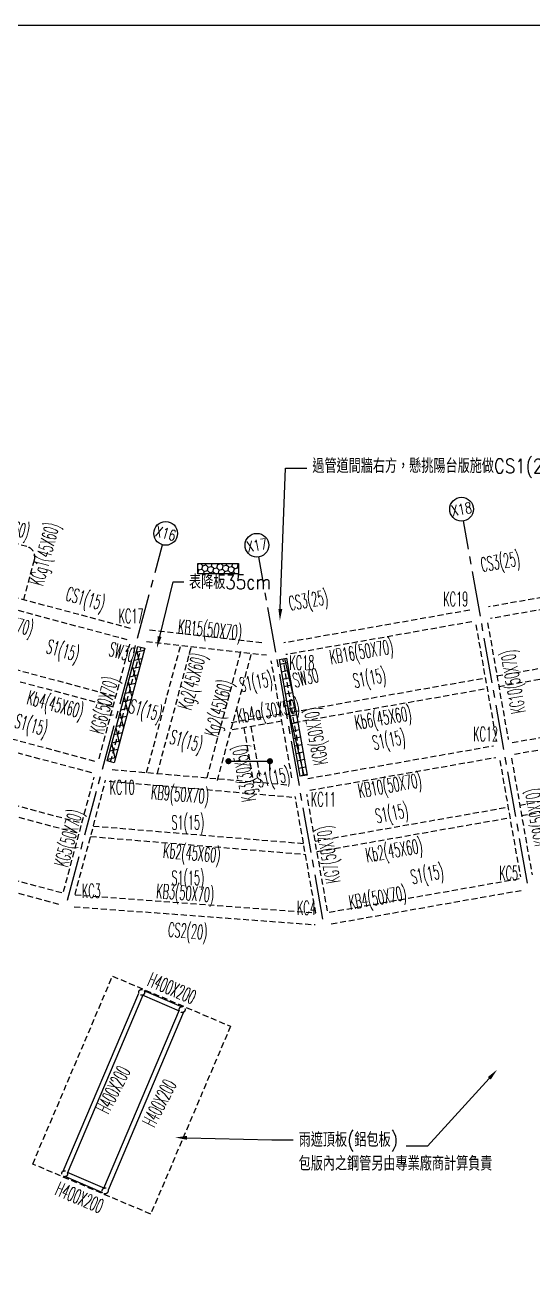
# Model space of a CAD drawing. Header units: centimetres. Extents: x -47768 to 194820, y -149527 to 141949.
# Drawn here: x 69829 to 71968, y -17353 to -12071 of the extents above; entities that cross this region are included whole.
import ezdxf
from ezdxf import colors
from ezdxf.entities.mleader import LeaderData, LeaderLine
from ezdxf.enums import TextEntityAlignment as Align
from ezdxf.math import Vec2, Vec3

# ---------------------------------------------------------------- set-up
doc = ezdxf.new("R2010")
doc.units = ezdxf.units.CM
doc.linetypes.add('CENTER2', pattern=[28.575, 19.05, -3.175, 3.175, -3.175])
doc.linetypes.add('HIDDEN', pattern=[0.375, 0.25, -0.125])
doc.layers.get('0').update_dxf_attribs({"color": 8})
for name, color, linetype in [('0S-B', 6, 'HIDDEN'), ('0S-colhead', 8, 'HIDDEN'), ('0S-GRID', 8, 'Continuous'), ('0S-J', 3, 'HIDDEN'), ('0S-Shear wall', 7, 'Continuous'), ('1S-BN', 7, 'Continuous'), ('1S-CN', 2, 'Continuous'), ('1S-JN', 3, 'Continuous'), ('1S-SN', 4, 'Continuous'), ('1S-SWN', 7, 'Continuous'), ('1S-TEXT', 7, 'Continuous'), ('SB', 6, 'Continuous')]:
    doc.layers.add(name, color=color, linetype=linetype)
doc.layers.add('0S-繪圖區', color=171, linetype='Continuous', plot=False)
doc.styles.add('ae', font='romans.shx', dxfattribs={"bigfont": 'chineset.shx'})
doc.styles.add('CHINA', font='romans.shx', dxfattribs={"width": 0.85, "bigfont": 'chineset.shx'})
doc.styles.add('ROMAND', font='romand')
doc.styles.add('txt', font='romans.shx', dxfattribs={"height": 0.2, "bigfont": 'chineset.shx'})

# ---------------------------------------------------------------- blocks, each defined once
blk = doc.blocks.new('*U148')
at = {"color": 0, "ltscale": 100}
blk.add_lwpolyline([(-36.3, 27), (36.3, 27), (36.3, -27), (-36.3, -27)], close=True, dxfattribs=at)
blk = doc.blocks.new('XLINE')
blk.add_circle((0, 0), 50)
at = {"style": 'ROMAND', "width": 0.74997, "flags": 8}
blk.add_attdef('X-LINE', text='', height=50, dxfattribs=at).set_placement((0, 0), align=Align.MIDDLE)
blk = doc.blocks.new('柱位編號')
at = {"color": 0, "linetype": 'CENTER2', "ltscale": 10}
for p, q in [((142652.9, 35467.4), (142383.7, 36993.9)), ((140714.9, 35395.6), (141116.1, 36892.8)), ((141791.2, 35315.5), (141522, 36841.9))]:
    blk.add_line(p, q, dxfattribs=at)
at = {"color": 0}
ref = blk.add_blockref('XLINE', (142375.1, 37043.1), dxfattribs=dict(at, rotation=9.999999999999945))
ref.add_attrib('X-LINE', 'X18', dxfattribs={"height": 45, "rotation": 10, "style": 'ROMAND', "width": 0.74997}).set_placement((142375.1, 37043.1), align=Align.MIDDLE)
ref = blk.add_blockref('XLINE', (141129, 36941.1), dxfattribs=dict(at, rotation=344.9999999999999))
ref.add_attrib('X-LINE', 'X16', dxfattribs={"height": 45, "rotation": 345, "style": 'ROMAND', "width": 0.74997}).set_placement((141129, 36941.1), align=Align.MIDDLE)
ref = blk.add_blockref('XLINE', (141513.3, 36891.1), dxfattribs=dict(at, rotation=9.999999999999945))
ref.add_attrib('X-LINE', 'X17', dxfattribs={"height": 45, "rotation": 10, "style": 'ROMAND', "width": 0.74997}).set_placement((141513.3, 36891.1), align=Align.MIDDLE)

msp = doc.modelspace()

# ---------------------------------------------------------------- hatches: boundary and pattern name
at = {"layer": '0S-Shear wall', "ltscale": 100}
h = msp.add_hatch(dxfattribs=at)
h.set_pattern_fill('ANSI37', color=256, scale=10, angle=328)
h.set_pattern_definition([(13, (63858.17, -31122.83), (-7.142196, 30.93625), []), (103, (63858.17, -31122.83), (-30.93625, -7.142196), [])])
h.paths.add_polyline_path([(70304.0048, -14688.3444), (70332.9828, -14696.1085), (70203.5733, -15179.0714), (70174.5954, -15171.3068)])
h = msp.add_hatch(dxfattribs=at)
h.set_pattern_fill('ANSI37', color=256, scale=10, angle=328)
h.set_pattern_definition([(13, (64584.016, -31179.402), (-7.142196, 30.93625), []), (103, (64584.016, -31179.402), (-30.93625, -7.142196), [])])
edge = h.paths.add_edge_path()
edge.add_line((70929.9858, -14738.0299), (71016.8099, -15230.4337))
edge.add_line((71016.8099, -15230.4337), (70987.2654, -15235.6432))
edge.add_line((70987.2654, -15235.6432), (70900.4414, -14743.2398))
edge.add_line((70900.4414, -14743.2398), (70929.9855, -14738.0299))
at = {"layer": '1S-TEXT', "ltscale": 100}
h = msp.add_hatch(dxfattribs=at)
h.set_pattern_fill('HONEY', color=256, scale=111.0667, angle=16)
h.set_pattern_definition([(16, (-75090.051, -123911.287), (16.7042039, 17.2977094), [13.8833375, -27.766675]), (136, (-75090.051, -123911.287), (-23.3323577, 5.8174102), [13.8833375, -27.766675]), (76, (-75090.051, -123911.287), (-6.62815385, 23.1151196), [-27.766675, 13.8833375])])
h.paths.add_polyline_path([(70556.955, -14339.7609), (70727.6906, -14339.7609), (70727.6906, -14382.6397), (70556.955, -14382.6397)])

# ---------------------------------------------------------------- linework, layer by layer
at = {"layer": '0S-B', "ltscale": 100}
for p, q in [((70272.5317, -14612.6177), (69504.6207, -14406.8566)), ((72563.3276, -14384.0249), (71780.4055, -14522.0752)), ((70259.5908, -14660.914), (69491.6798, -14455.1529)), ((72572.01, -14433.2653), (71789.0879, -14571.3156)), ((71701.6208, -14535.967), (70918.6987, -14674.0173)), ((70353.6881, -14618.8344), (70837.3093, -14673.1371)), ((71710.3032, -14585.2074), (70927.3811, -14723.2577)), ((71727.6801, -14597.3748), (71814.5042, -15089.7787)), ((71776.9205, -14588.6924), (71863.7446, -15081.0963)), ((70140.7879, -15162.2481), (70270.1974, -14679.2852)), ((70340.6002, -14667.679), (70846.3603, -14724.4675)), ((70189.0842, -15175.1891), (70318.4937, -14692.2261)), ((70952.7974, -15241.7208), (70865.9733, -14749.317)), ((71002.0378, -15233.0384), (70915.2137, -14740.6346)), ((70122.4167, -15172.8547), (69354.5057, -14967.0936)), ((71881.1214, -15093.2637), (72664.0436, -14955.2134)), ((70109.4757, -15221.151), (69341.5647, -15015.3899)), ((71889.8038, -15142.5041), (72672.726, -15004.4538)), ((71019.4146, -15245.2058), (71802.3368, -15107.1555)), ((71028.097, -15294.4462), (71811.0192, -15156.3959)), ((71877.6364, -15159.8809), (71964.2478, -15651.0784)), ((70196.0097, -15207.2982), (70942.9295, -15272.1388)), ((71828.396, -15168.5633), (71915.0074, -15659.7608)), ((69990.9899, -15721.3018), (70120.0824, -15239.5222)), ((70039.2862, -15734.2428), (70168.3786, -15252.4631)), ((70182.8675, -15256.3454), (70951.9288, -15323.1081)), ((71102.541, -15803.0205), (71015.9296, -15311.823)), ((71053.3006, -15811.703), (70966.6892, -15320.5055)), ((69198.5028, -15515.4001), (69983.3659, -15725.7036)), ((69185.5619, -15563.6964), (69970.4249, -15773.9999)), ((71109.7524, -15808.07), (71909.9579, -15666.9722)), ((70040.0524, -15735.3221), (71054.0615, -15810.8617)), ((71118.4348, -15857.3104), (71918.6404, -15716.2126)), ((70036.3379, -15785.184), (71050.347, -15860.7236))]:
    msp.add_line(p, q, dxfattribs=at)
at = {"layer": '0S-colhead', "color": 4, "ltscale": 100}
msp.add_lwpolyline([(70197.2634, -16077.4285), (70694.1645, -16288.8274), (70358.2031, -17080.3042), (69861.1303, -16869.3097)], close=True, dxfattribs=at)
at = {"layer": '0S-colhead', "ltscale": 100}
for centre in [(70320.2286, -16146.0432), (70490.4633, -16218.4669), (69995.8582, -16910.2028), (70166.1517, -16982.4879)]:
    msp.add_circle(centre, 12.5, dxfattribs=at)
at = {"layer": '0S-J', "ltscale": 100}
for p, q in [((70340.6887, -15219.7902), (70484.3207, -14683.7481)), ((71816.4254, -14812.6674), (72628.8918, -14669.4076)), ((70386.217, -15223.7427), (70529.5474, -14688.8263)), ((70595.6657, -15241.9243), (70739.3322, -14705.6852)), ((70639.1328, -15253.5698), (70782.7992, -14717.3307)), ((71824.2395, -14856.9837), (72636.7059, -14713.724)), ((69747.7378, -14774.4852), (70211.3406, -14898.963)), ((69736.0686, -14817.9459), (70199.6713, -14942.4237)), ((70954.7186, -14964.6095), (71767.185, -14821.3498)), ((70962.5327, -15008.9259), (71774.9991, -14865.6661)), ((70905.5651, -14973.7848), (70690.8219, -15011.6498)), ((70910.7745, -15003.329), (70696.0314, -15041.194)), ((70750.2509, -15031.6337), (70791.7028, -15266.7191)), ((70779.7951, -15026.4242), (70821.247, -15261.5097)), ((69259.7828, -15262.6483), (70056.6716, -15476.174)), ((69271.4297, -15219.1816), (70068.3185, -15432.7073)), ((71912.3777, -15356.8404), (72724.8441, -15213.5806)), ((71920.1919, -15401.1567), (72732.6583, -15257.897)), ((71050.6593, -15508.7846), (71863.1257, -15365.5249)), ((71058.4734, -15553.1009), (71870.9398, -15409.8412)), ((70116.6775, -15445.2644), (71001.6631, -15518.8107)), ((70104.8418, -15489.4359), (71009.7436, -15564.6373))]:
    msp.add_line(p, q, dxfattribs=at)
msp.add_lwpolyline([(69823.3763, -14492.1985), (69868.6698, -14323.161, 0.414213562), (69836.85, -14268.0475), (69547.0701, -14190.4012)], format="xyb", dxfattribs=at)
at = {"layer": '0S-Shear wall', "ltscale": 100}
for points in [[(70304.0048, -14688.3444), (70332.9828, -14696.1085), (70203.5733, -15179.0714), (70174.5954, -15171.3068), (70304.0048, -14688.3444)], [(70929.9858, -14738.0299), (71016.8099, -15230.4337), (70987.2654, -15235.6432), (70900.4414, -14743.2398), (70929.9855, -14738.0299)]]:
    msp.add_lwpolyline(points, dxfattribs=at)
at = {"layer": '1S-SN', "color": 4, "linetype": 'Continuous'}
for p, q in [((70685.5419, -15172.1213), (70860.4092, -15172.1213)), ((70860.4092, -15212.1449), (70860.4092, -15166.0925))]:
    msp.add_line(p, q, dxfattribs=at)
at = {"layer": '1S-SN', "color": 4, "linetype": 'Continuous', "const_width": 13.5}
for points in [[(70680.2878, -15169.1649, -0.584755303), (70690.796, -15169.1649, -1.710117025), (70680.2878, -15169.1649, -0.557367557)], [(70855.1551, -15169.1649, -0.584755303), (70865.6633, -15169.1649, -1.710117025), (70855.1551, -15169.1649, -0.557367557)]]:
    msp.add_lwpolyline(points, format="xyb", dxfattribs=at)
at = {"layer": '1S-TEXT', "ltscale": 100}
msp.add_lwpolyline([(70556.955, -14339.7609), (70727.6906, -14339.7609), (70727.6906, -14382.6397), (70556.955, -14382.6397)], close=True, dxfattribs=at)
at = {"layer": 'SB', "ltscale": 100}
for p, q in [((69989.5853, -16899.3983), (70308.0931, -16149.0397)), ((70007.9954, -16907.2129), (70326.5032, -16156.8543)), ((70479.6522, -16224.7415), (70322.9776, -16158.2372)), ((70487.4668, -16206.3314), (70330.7922, -16139.8271)), ((70478.3277, -16221.4634), (70159.8787, -16971.6835)), ((70496.7378, -16229.278), (70178.2888, -16979.4981)), ((69998.8547, -16922.3383), (70155.3406, -16988.7625)), ((70006.6693, -16903.9282), (70163.1552, -16970.3524))]:
    msp.add_line(p, q, dxfattribs=at)

# ---------------------------------------------------------------- block references
at = {"layer": '0S-GRID'}
msp.add_blockref('柱位編號', (-70707.8413, -51153.5003), dxfattribs=at)
at = {"layer": '0S-繪圖區', "color": 11, "ltscale": 100, "xscale": 150, "yscale": 150, "zscale": 150}
msp.add_blockref('*U148', (71055.4348, -16120.8903), dxfattribs=at)

# ---------------------------------------------------------------- texts
at = {"layer": '1S-BN', "style": 'txt', "width": 0.5}
for s, rotation, p in [('KB14(50X70)', 344.9999966, (69731.3292, -14585.682)), ('KB15(50X70)', 354.2335457, (70607.7128, -14622.3704)), ('KB16(50X70)', 10.0000308, (71246.2271, -14715.238)), ('KG10(50X70)', 100, (71888.1255, -14836.8965)), ('KG6(50X70)', 75.0000057, (70165.2277, -14937.4832)), ('KG8(50X70)', 100, (71058.0225, -15066.3517)), ('KB10(50X70)', 9.9999972, (71366.0985, -15278.3114)), ('KB9(50X70)', 355.2179816, (70481.5952, -15315.59)), ('KG9(50X70)', 100, (71988.7354, -15407.4818)), ('KG5(50X70)', 74.9999878, (70015.2711, -15497.1285)), ('KG7(50X70)', 100, (71110.3941, -15565.2438)), ('KB3(50X70)', 355.7395664, (70503.3498, -15731.6949)), ('KB4(50X70)', 9.9999961, (71314.4516, -15751.3561))]:
    msp.add_text(s, height=60, rotation=rotation, dxfattribs=at).set_placement(p, align=Align.MIDDLE)
at = {"layer": '1S-BN', "color": 7, "linetype": 'Continuous', "style": 'CHINA', "width": 0.5}
for rotation, p in [(337.0632464, (70447.9301, -16129.2733)), (62.934559, (70200.6011, -16556.4989)), (62.934559, (70394.5131, -16612.1822)), (337.0632464, (70058.7533, -17010.139))]:
    msp.add_text('H400X200', height=60, rotation=rotation, dxfattribs=at).set_placement(p, align=Align.MIDDLE)
at = {"layer": '1S-CN', "style": 'txt', "width": 0.5}
for s, p in [('KC19', (71642.6078, -14488.9814)), ('KC17', (70275.2495, -14560.3343)), ('KC18', (70994.7888, -14756.6308)), ('KC12', (71768.7162, -15057.6518)), ('KC10', (70237.6501, -15282.2464)), ('KC11', (71085.1176, -15332.5497)), ('KC5', (71865.705, -15643.3768)), ('KC3', (70107.8106, -15718.4772)), ('KC4', (71013.9932, -15789.8068))]:
    msp.add_text(s, height=60, dxfattribs=at).set_placement(p, align=Align.MIDDLE)
at = {"layer": '1S-JN', "style": 'txt', "width": 0.5}
for s, rotation, p in [('Kb9(45X60)', 344.9999848, (69729.3589, -14180.5483)), ('KCg1(45X60)', 74.9999862, (69914.4209, -14300.4517)), ('Kg2(45X60)', 75.0000055, (70535.1044, -14836.6746)), ('Kg2(45X60)', 75.0000055, (70647.2547, -14949.6398)), ('Kb4(45X60)', 345.028914, (69955.8198, -14937.0239)), ('Kb4a(30X50)', 10.0000008, (70853.1759, -14964.6095)), ('Kb6(45X60)', 10.0000008, (71337.1092, -14993.8731)), ('Kg3(30X50)', 100.2410928, (70755.0425, -15222.3576)), ('Kb2(45X60)', 354.9034465, (70531.4355, -15563.9125)), ('Kb2(45X60)', 9.9999966, (71383.6484, -15552.2507))]:
    msp.add_text(s, height=60, rotation=rotation, dxfattribs=at).set_placement(p, align=Align.MIDDLE)
at = {"layer": '1S-SN', "linetype": 'Continuous', "style": 'ae', "width": 0.5}
for s, rotation, p in [('CS3(25)', 10, (71754.1737, -14375.1302)), ('CS1(15)', 344, (69995.9151, -14493.3863)), ('CS3(25)', 10, (70945.8294, -14537.9352)), ('S1(15)', 344, (69914.0467, -14715.0501)), ('S1(15)', 11, (70738.9167, -14881.1026)), ('S1(15)', 11.0410762, (71217.074, -14864.0481)), ('S1(15)', 344, (70262.5442, -14967.0631)), ('S1(15)', 344, (69780.7219, -15029.3705)), ('S1(15)', 344, (70433.4267, -15096.5533)), ('S1(15)', 11.0410762, (71298.7833, -15125.3458)), ('S1(15)', 11, (70812.0311, -15282.9693)), ('S1(15)', 11.0410762, (71310.7782, -15433.7792)), ('S1(15)', 11.0410762, (71460.0025, -15690.4735)), ('CS2(20)', 355.4171664, (70429.3716, -15910.8815))]:
    msp.add_text(s, height=60, rotation=rotation, dxfattribs=at).set_placement(p)
for p in [(70445.4961, -15460.4162), (70445.4961, -15693.7701)]:
    msp.add_text('S1(15)', height=60, dxfattribs=at).set_placement(p)
at = {"layer": '1S-SWN', "linetype": 'Continuous', "style": 'CHINA', "width": 0.5}
for rotation, p in [(344.5640325, (70237.1608, -14712.4278)), (373.6186366, (71010.5614, -14820.2359))]:
    msp.add_text('SW30', height=60, rotation=rotation, dxfattribs=at).set_placement(p, align=Align.MIDDLE)

# ---------------------------------------------------------------- leaders
at = {"layer": '1S-TEXT', "color": 7, "linetype": 'Continuous'}
ml = msp.add_multileader_mtext('Standard', dxfattribs=at)
ml.set_content('過管道間牆右方，懸挑陽台版施做CS1(25)', color=7, style='CHINA')
ml.set_leader_properties(color=256, linetype='ByLayer', lineweight=-1)
ml.build(insert=Vec2(0, 0))
ml.multileader.update_dxf_attribs({"dogleg_length": 0.6, "arrow_head_size": 49.5, "scale": 150})
ctx = ml.context
ctx.base_point, ctx.scale, ctx.char_height, ctx.arrow_head_size, ctx.landing_gap_size, ctx.plane_origin = Vec3(71016.3638, -13937.9392), 150, 60, 49.5, 22.5, Vec3(70902.2021, -14580.3925)
notes = []
notes.append((ctx, [(0, (1, 1, 0), (70926.3638, -13937.9392), (1, 0), 90, [(0, [(70902.2021, -14580.3925)], 256, [])])]))
ctx.mtext.insert, ctx.mtext.flow_direction = Vec3(71038.8638, -13898.0392), 5
ml = msp.add_multileader_mtext('Standard', dxfattribs=at)
ml.set_content('表降板35cm', color=7, style='CHINA')
ml.set_leader_properties(color=256, linetype='ByLayer', lineweight=-1)
ml.build(insert=Vec2(0, 0))
ml.multileader.update_dxf_attribs({"dogleg_length": 0.6, "arrow_head_size": 49.5, "scale": 150})
ctx = ml.context
ctx.base_point, ctx.scale, ctx.char_height, ctx.arrow_head_size, ctx.landing_gap_size, ctx.plane_origin = Vec3(70497.0336, -14417.0823), 150, 60, 49.5, 22.5, Vec3(70386.6126, -14672.7771)
notes.append((ctx, [(0, (1, 1, 0), (70452.0336, -14417.0823), (1, 0), 45, [(0, [(70384.1437, -14695.0744)], 256, [])])]))
ctx.mtext.insert, ctx.mtext.flow_direction = Vec3(70519.5336, -14387.0823), 5
ml = msp.add_multileader_mtext('Standard', dxfattribs=at)
ml.set_content('', color=7, style='CHINA')
ml.set_leader_properties(color=256, linetype='ByLayer', lineweight=-1)
ml.build(insert=Vec2(0, 0))
ml.multileader.update_dxf_attribs({"dogleg_length": 0.6, "arrow_head_size": 49.5, "scale": 150})
ctx = ml.context
ctx.base_point, ctx.scale, ctx.char_height, ctx.arrow_head_size, ctx.landing_gap_size, ctx.plane_origin = Vec3(71103.745, -16794.0221), 150, 60, 49.5, 22.5, Vec3(71817.3081, -16471.656)
ctx.text_align_type = 2
notes.append((ctx, [(0, (1, 1, 0), (71524.1007, -16794.0221), (-1, 0), 90.1737, [(0, [(71817.3081, -16471.656)], 256, [])])]))
ctx.mtext.insert, ctx.mtext.alignment, ctx.mtext.flow_direction = Vec3(71411.427, -16764.0221), 3, 5
ml = msp.add_multileader_mtext('Standard', dxfattribs=at)
ml.set_content('雨遮頂板(鋁包板)\\P包版內之鋼管另由專業廠商計算負責', color=7, style='CHINA')
ml.set_leader_properties(color=256, linetype='ByLayer', lineweight=-1)
ml.build(insert=Vec2(0, 0))
ml.multileader.update_dxf_attribs({"dogleg_length": 0.6, "arrow_head_size": 49.5, "scale": 150})
ctx = ml.context
ctx.base_point, ctx.scale, ctx.char_height, ctx.arrow_head_size, ctx.landing_gap_size, ctx.plane_origin = Vec3(70958.6769, -16766.9693), 150, 60, 49.5, 22.5, Vec3(70619.3933, -17377.5973)
notes.append((ctx, [(0, (1, 1, 0), (70868.6769, -16766.9693), (1, 0), 90, [(0, [(70461.3394, -16757.7269)], 256, [])])]))
ctx.mtext.insert, ctx.mtext.flow_direction = Vec3(70981.1769, -16736.9693), 5
for ctx, leaders in notes:
    for number, flags, end, landing, length, lines in leaders:
        leader = LeaderData()
        leader.index, (leader.has_last_leader_line, leader.has_dogleg_vector, leader.attachment_direction) = number, flags
        leader.last_leader_point, leader.dogleg_vector, leader.dogleg_length = Vec3(end), Vec3(landing), length
        for number, points, colour, breaks in lines:
            line = LeaderLine()
            line.index, line.vertices, line.color, line.breaks = number, Vec3.list(points), colors.encode_raw_color(colour), breaks
            leader.lines.append(line)
        ctx.leaders.append(leader)

doc.saveas('drawing.dxf')
